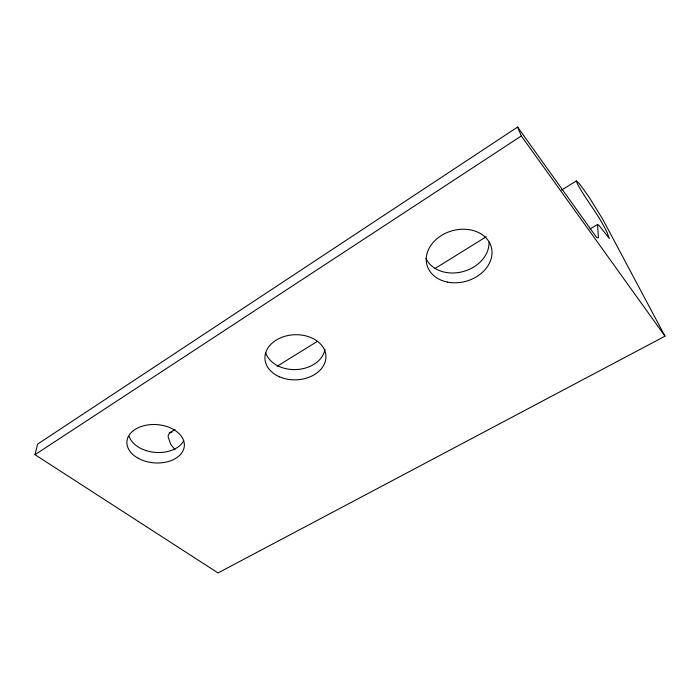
<?xml version="1.0" encoding="UTF-8"?>
<svg xmlns="http://www.w3.org/2000/svg" width="700" height="700" viewBox="0 0 700 700"><rect width="100%" height="100%" fill="white"/><g stroke="black" fill="none" stroke-linecap="round" stroke-linejoin="round"><path stroke-width="1.05" d="M35 454.685L37.599 444.115L517.597 127.05L596.102 236.775L597.231 237.825L598.413 237.816L597.572 224.49L598.981 225.382L609.35 238.499L607.031 232.33A24.535 2.012 58.6 0 0 604.896 228.191C597.065 212.748 585.725 199.456 577.622 184.179A9.354 0.752 58.4 0 1 577.001 182.928L576.345 180.862L578.734 183.111A54.775 4.445 58.6 0 1 580.265 184.957A50.645 4.104 58.6 0 1 581.849 186.979L589.295 197.496L602.613 219.013L665 336.175L218.032 572.95L35 454.685L521.316 135.966L517.597 127.05M172.025 432.066L169.409 433.011L168.175 435.733A7.665 4.27 58.4 0 0 168.192 437.062L170.791 444.386L174.947 449.636M169.409 433.011L174.982 429.555M277.174 366.257L317.118 341.512M435.094 268.433L486.194 236.784M561.444 190.173L576.301 180.959M590.056 228.953L597.572 224.49M521.316 135.966L665 336.175M489.02 242.086A32.953 26.058 -16.2 0 1 462.648 271.696A32.953 26.058 -16.2 0 1 425.985 258.405M324.957 349.387A30.144 22.505 -2.1 0 1 296.599 369.547A30.144 22.505 -2.1 0 1 265.694 352.634M183.724 440.72A28.455 19.171 4.5 0 1 155.26 452.401A28.455 19.171 4.5 0 1 129.141 436.275M447.615 282.126A33.399 26.18 -16 0 0 491.575 248.229A33.399 26.18 -16 0 0 438.183 237.729A33.399 26.18 -16 0 0 447.615 282.126M279.615 376.854A30.511 22.558 -2.2 0 0 325.929 357.227A30.511 22.558 -2.2 0 0 280.744 337.759A30.511 22.558 -2.2 0 0 279.615 376.854M138.189 458.273A28.787 19.18 4.4 0 0 184.135 447.422A28.787 19.18 4.4 0 0 144.576 425.539A28.787 19.18 4.4 0 0 138.189 458.273"/></g></svg>
